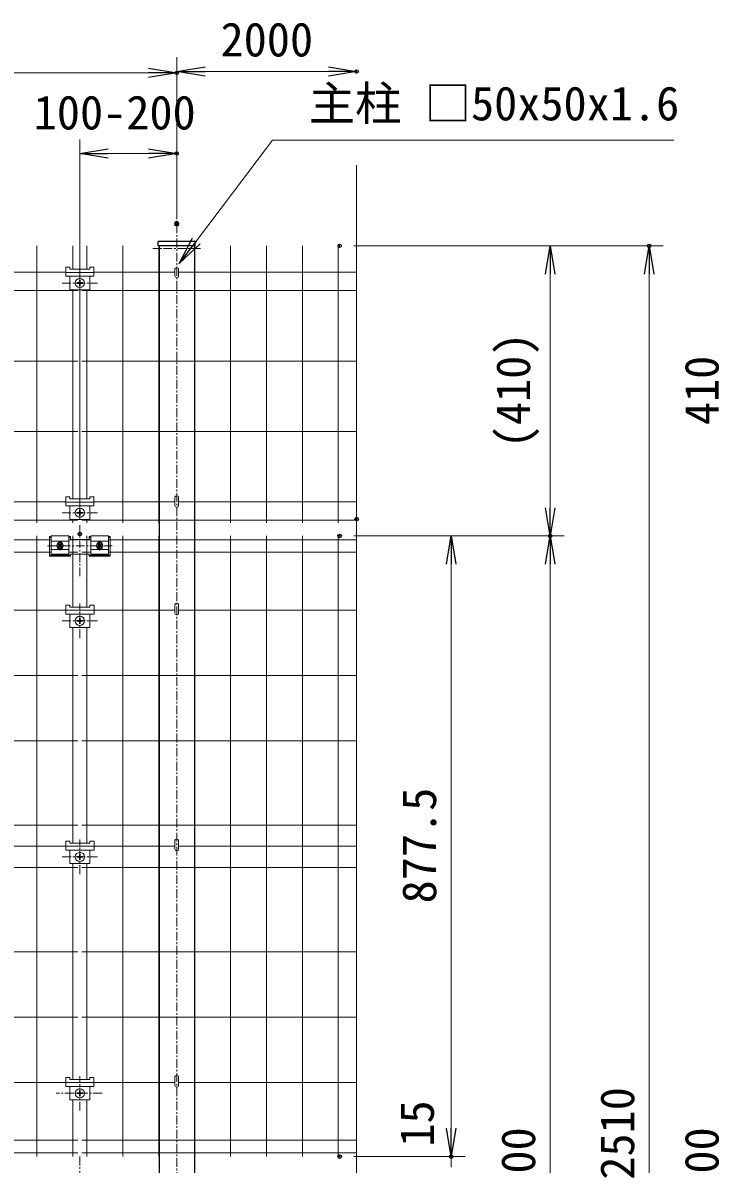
# Model space of a CAD drawing. Units: millimetres, scale not verified. Extents: x -4200 to 4200, y -2970 to 2970.
# Drawn here: x -1418 to -434, y -698 to 915 of the extents above; entities that cross this region are included whole.
import ezdxf
from ezdxf.enums import TextEntityAlignment as Align

# ---------------------------------------------------------------- set-up
doc = ezdxf.new("R2010")
doc.units = ezdxf.units.MM
doc.header["$LTSCALE"] = 10
doc.header["$PDMODE"] = 32
doc.header["$PDSIZE"] = 5
doc.linetypes.add('USER1', pattern=[2, 1.25, -0.25, 0.25, -0.25])
for name, color, linetype, lineweight in [('0-0_D-STR-DIM', 7, 'Continuous', 13), ('0-1_0', 7, 'Continuous', 25), ('0-4_D-STR1', 1, 'Continuous', 25), ('0-5_D-BMK', 2, 'USER1', 13), ('0-8_D-STR-TXT', 7, 'Continuous', 13), ('0-9_D-STR3', 3, 'Continuous', 13), ('0-E_D-STR5', 7, 'Continuous', 9)]:
    doc.layers.add(name, color=color, linetype=linetype, lineweight=lineweight)
doc.layers.add('0-2_DEFPOINTS', color=7, linetype='Continuous')
doc.styles.add('ＭＳ ゴシック', font='')
doc.styles.get('ＭＳ ゴシック').set_extended_font_data('MS Gothic')

# ---------------------------------------------------------------- blocks, each defined once
blk = doc.blocks.new('_OPEN')
at = {"layer": '0-1_0'}
blk.add_line((0, 0), (-10, 0), dxfattribs=at)
blk.add_lwpolyline([(-10, 1.667), (0, 0), (-10, -1.667)], dxfattribs=at)

msp = doc.modelspace()

# ---------------------------------------------------------------- linework, layer by layer
at = {"layer": '0-0_D-STR-DIM'}
for p, q in [((-1200.94, 652.39), (-1200.94, 866.68)), ((-1200.94, 650.44), (-1200.94, 864.72)), ((-3160.94, 844.72), (-1240.94, 844.72)), ((-1160.94, 846.68), (-986.6, 846.68)), ((-1337.9, 212.69), (-1337.9, 750.61)), ((-1200.94, 650.44), (-1200.94, 750.61)), ((-1297.9, 730.61), (-1240.94, 730.61)), ((-946.6, 714.17), (-946.6, -1665.23)), ((-950.67, 600.15), (-513.05, 600.15)), ((-950.67, 600.15), (-513.05, 600.15)), ((-950.67, 600.15), (-653.05, 600.15)), ((-673.05, 560.15), (-673.05, 229.93)), ((-533.05, -1870.06), (-533.05, 560.15)), ((-533.05, -1870.06), (-533.05, 560.15)), ((-950.67, 189.93), (-653.05, 189.93)), ((-950.67, 189.93), (-653.05, 189.93)), ((-950.67, 189.93), (-793.05, 189.93)), ((-950.67, 189.93), (-793.05, 189.93)), ((-813.05, 149.93), (-813.05, -647.57)), ((-813.05, 149.93), (-813.05, -647.57)), ((-673.05, 149.93), (-673.05, -1570.07)), ((-813.05, -647.57), (-813.05, -607.57)), ((-813.05, -647.57), (-813.05, -607.57)), ((-950.67, -687.57), (-793.05, -687.57)), ((-950.67, -687.57), (-793.05, -687.57)), ((-950.67, -687.57), (-793.05, -687.57)), ((-950.67, -687.57), (-793.05, -687.57)), ((-813.05, -687.57), (-813.05, -702.57)), ((-813.05, -687.57), (-813.05, -702.57))]:
    msp.add_line(p, q, dxfattribs=at)
at = {"layer": '0-2_DEFPOINTS'}
for p in [(-1200.94, 844.72), (-946.6, 846.68), (-1200.94, 730.61), (-1200.94, 632.39), (-1200.94, 630.44), (-970.67, 600.15), (-533.05, 600.15), (-533.05, 600.15), (-946.6, 213.87), (-1337.9, 192.69), (-970.67, 189.93), (-970.67, 189.93), (-970.67, 189.93), (-673.05, 189.93), (-970.67, -687.57), (-970.67, -687.57), (-813.05, -687.57), (-813.05, -687.57)]:
    msp.add_point(p, dxfattribs=at)
at = {"layer": '0-4_D-STR1'}
for p, q in [((-1227.17, 600.15), (-1227.17, 606.36)), ((-1174.77, 606.36), (-1227.17, 606.36)), ((-1174.77, 600.29), (-1227.17, 600.29)), ((-1225.94, 600.29), (-1225.94, -1910.06)), ((-1175.94, 600.29), (-1175.94, -1910.06)), ((-1174.77, 600.15), (-1174.77, 606.36)), ((-1225.91, 208.64), (-1225.91, 189.93)), ((-1175.91, 208.64), (-1175.91, 189.93)), ((-1225.94, -687.57), (-1225.94, -702.57)), ((-1175.94, -687.57), (-1175.94, -702.57))]:
    msp.add_line(p, q, dxfattribs=at)
at = {"layer": '0-5_D-BMK'}
for p, q in [((-1200.94, 830.44), (-1200.94, -1944.36)), ((-1167.21, 596.49), (-1234.67, 596.49)), ((-1362.9, 547.58), (-1312.9, 547.58)), ((-1362.9, 222.82), (-1312.9, 222.82)), ((-1337.91, 132.94), (-1337.91, 205.4)), ((-1365.88, 169.28), (-1365.88, 183.75)), ((-1309.88, 169.28), (-1309.88, 183.75)), ((-1383.68, 176.16), (-1292.08, 176.16)), ((-1337.84, 45.51), (-1337.84, 94.31)), ((-1362.9, 69.91), (-1312.9, 69.91)), ((-1337.84, -288.24), (-1337.84, -239.44)), ((-1362.87, -263.84), (-1312.87, -263.84)), ((-1337.87, -622.41), (-1337.87, -573.61)), ((-1306.56, -598.01), (-1371.39, -598.01)), ((-1337.91, -760.01), (-1337.91, -687.6))]:
    msp.add_line(p, q, dxfattribs=at)
at = {"layer": '0-8_D-STR-TXT'}
msp.add_lwpolyline([(-498.22, 749.36), (-1065.38, 749.36), (-1196.09, 576.53)], dxfattribs=at)
at = {"layer": '0-9_D-STR3'}
for p, q in [((-1357.9, 569.88), (-1351.9, 569.88)), ((-1357.9, 569.88), (-1357.9, 557.08)), ((-1351.9, 569.88), (-1351.9, 566.98)), ((-1351.9, 566.98), (-1323.9, 566.98)), ((-1323.87, 569.88), (-1323.87, 566.98)), ((-1323.87, 569.88), (-1317.87, 569.88)), ((-1203.54, 567.59), (-1203.54, 557.61)), ((-1198.34, 567.58), (-1198.34, 557.61)), ((-1357.9, 562.58), (-1317.9, 562.58)), ((-1357.9, 557.08), (-1317.9, 557.08)), ((-1351.9, 557.08), (-1351.9, 538.08)), ((-1338.37, 551.08), (-1338.37, 549.08)), ((-1337.37, 551.08), (-1337.37, 549.08)), ((-1323.9, 557.08), (-1323.9, 538.08)), ((-1351.9, 538.08), (-1323.9, 538.08)), ((-1341.37, 548.08), (-1339.37, 548.08)), ((-1341.37, 547.08), (-1339.37, 547.08)), ((-1338.37, 544.08), (-1338.37, 546.08)), ((-1337.37, 544.08), (-1337.37, 546.08)), ((-1334.37, 548.08), (-1336.37, 548.08)), ((-1334.37, 547.08), (-1336.37, 547.08)), ((-1334.34, 548.08), (-1336.34, 548.08)), ((-1357.9, 245.12), (-1357.9, 232.32)), ((-1357.9, 245.12), (-1351.9, 245.12)), ((-1351.9, 245.12), (-1351.9, 242.22)), ((-1351.9, 242.22), (-1323.9, 242.22)), ((-1323.9, 245.12), (-1317.9, 245.12)), ((-1323.87, 245.12), (-1317.87, 245.12)), ((-1323.87, 245.12), (-1323.87, 242.22)), ((-1317.9, 245.12), (-1317.9, 232.32)), ((-1203.54, 245.02), (-1203.54, 232.85)), ((-1198.34, 245.02), (-1198.34, 232.85)), ((-1357.9, 237.82), (-1317.9, 237.82)), ((-1357.9, 232.32), (-1317.9, 232.32)), ((-1351.9, 232.32), (-1351.9, 213.32)), ((-1338.37, 226.32), (-1338.37, 224.32)), ((-1337.37, 226.32), (-1337.37, 224.32)), ((-1323.9, 232.32), (-1323.9, 213.32)), ((-1351.9, 213.32), (-1323.9, 213.32)), ((-1341.37, 223.32), (-1339.37, 223.32)), ((-1341.37, 222.32), (-1339.37, 222.32)), ((-1338.37, 219.32), (-1338.37, 221.32)), ((-1337.37, 219.32), (-1337.37, 221.32)), ((-1334.37, 223.32), (-1336.37, 223.32)), ((-1334.37, 222.32), (-1336.37, 222.32)), ((-1334.34, 223.32), (-1336.34, 223.32)), ((-1334.34, 222.32), (-1336.34, 222.32)), ((-1380.88, 189.32), (-1380.88, 161.53)), ((-1380.88, 189.32), (-1378.38, 189.32)), ((-1380.88, 187.92), (-1378.38, 187.92)), ((-1378.38, 190.32), (-1378.38, 164.1)), ((-1378.38, 190.32), (-1353.38, 190.32)), ((-1378.38, 182.56), (-1353.38, 182.56)), ((-1368.34, 180.42), (-1370.8, 176.16)), ((-1368.61, 178.2), (-1367.25, 176.84)), ((-1363.43, 180.42), (-1368.34, 180.42)), ((-1367.93, 178.89), (-1366.57, 177.52)), ((-1363.84, 178.89), (-1365.2, 177.52)), ((-1363.15, 178.2), (-1364.52, 176.84)), ((-1363.43, 180.42), (-1360.97, 176.16)), ((-1353.38, 190.32), (-1353.38, 164.1)), ((-1353.38, 189.32), (-1350.88, 189.32)), ((-1353.38, 187.92), (-1350.88, 187.92)), ((-1322.38, 189.32), (-1324.88, 189.32)), ((-1324.88, 189.32), (-1324.88, 186.33)), ((-1322.38, 187.92), (-1324.88, 187.92)), ((-1322.38, 190.32), (-1322.38, 164.1)), ((-1297.38, 190.32), (-1322.38, 190.32)), ((-1297.38, 182.56), (-1322.38, 182.56)), ((-1312.34, 180.42), (-1314.8, 176.16)), ((-1312.61, 178.2), (-1311.25, 176.84)), ((-1312.34, 180.42), (-1307.43, 180.42)), ((-1311.93, 178.89), (-1310.57, 177.52)), ((-1307.84, 178.89), (-1309.2, 177.52)), ((-1307.15, 178.2), (-1308.52, 176.84)), ((-1307.43, 180.42), (-1304.97, 176.16)), ((-1297.38, 190.32), (-1297.38, 164.1)), ((-1294.88, 189.32), (-1297.38, 189.32)), ((-1294.88, 187.92), (-1297.38, 187.92)), ((-1294.88, 189.32), (-1294.88, 161.53)), ((-1380.88, 162.71), (-1350.88, 162.71)), ((-1380.88, 161.53), (-1350.88, 161.53)), ((-1378.38, 170.62), (-1353.38, 170.62)), ((-1378.38, 164.1), (-1353.38, 164.1)), ((-1368.34, 171.9), (-1370.8, 176.16)), ((-1368.61, 174.11), (-1367.25, 175.47)), ((-1363.43, 171.9), (-1368.34, 171.9)), ((-1367.93, 173.43), (-1366.57, 174.79)), ((-1363.84, 173.43), (-1365.2, 174.79)), ((-1363.15, 174.11), (-1364.52, 175.47)), ((-1363.43, 171.9), (-1360.97, 176.16)), ((-1324.88, 164.11), (-1350.88, 164.11)), ((-1350.88, 161.53), (-1350.88, 164.11)), ((-1324.88, 161.53), (-1324.88, 164.11)), ((-1294.88, 162.71), (-1324.88, 162.71)), ((-1294.88, 161.53), (-1324.88, 161.53)), ((-1297.38, 170.62), (-1322.38, 170.62)), ((-1297.38, 164.1), (-1322.38, 164.1)), ((-1312.34, 171.9), (-1314.8, 176.16)), ((-1312.61, 174.11), (-1311.25, 175.47)), ((-1312.34, 171.9), (-1307.43, 171.9)), ((-1311.93, 173.43), (-1310.57, 174.79)), ((-1307.84, 173.43), (-1309.2, 174.79)), ((-1307.15, 174.11), (-1308.52, 175.47)), ((-1307.43, 171.9), (-1304.97, 176.16)), ((-1357.9, 92.21), (-1357.9, 79.41)), ((-1357.9, 92.21), (-1351.9, 92.21)), ((-1357.9, 84.91), (-1317.9, 84.91)), ((-1351.9, 92.21), (-1351.9, 89.31)), ((-1351.9, 89.31), (-1323.9, 89.31)), ((-1323.9, 92.21), (-1317.9, 92.21)), ((-1323.87, 92.21), (-1317.87, 92.21)), ((-1323.87, 92.21), (-1323.87, 89.31)), ((-1317.87, 92.21), (-1317.87, 79.41)), ((-1203.54, 93.1), (-1203.54, 80.93)), ((-1198.34, 93.1), (-1198.34, 80.93)), ((-1357.9, 79.41), (-1317.9, 79.41)), ((-1351.9, 79.41), (-1351.9, 60.41)), ((-1341.37, 70.41), (-1339.37, 70.41)), ((-1341.37, 69.41), (-1339.37, 69.41)), ((-1338.37, 73.41), (-1338.37, 71.41)), ((-1338.37, 66.41), (-1338.37, 68.41)), ((-1337.37, 73.41), (-1337.37, 71.41)), ((-1337.37, 66.41), (-1337.37, 68.41)), ((-1334.37, 70.41), (-1336.37, 70.41)), ((-1334.37, 69.41), (-1336.37, 69.41)), ((-1334.34, 70.41), (-1336.34, 70.41)), ((-1323.87, 79.41), (-1323.87, 60.41)), ((-1351.9, 60.41), (-1323.9, 60.41)), ((-1357.87, -241.54), (-1357.87, -254.34)), ((-1357.87, -241.54), (-1351.87, -241.54)), ((-1351.87, -241.54), (-1351.87, -244.44)), ((-1323.87, -241.54), (-1323.87, -244.44)), ((-1203.54, -240.6), (-1203.54, -252.77)), ((-1198.34, -240.6), (-1198.34, -252.77)), ((-1357.87, -248.84), (-1317.87, -248.84)), ((-1357.87, -254.34), (-1317.87, -254.34)), ((-1351.87, -244.44), (-1323.87, -244.44)), ((-1351.87, -254.34), (-1351.87, -273.34)), ((-1323.87, -254.34), (-1323.87, -273.34)), ((-1351.87, -273.34), (-1323.87, -273.34)), ((-1341.34, -263.34), (-1339.34, -263.34)), ((-1341.34, -264.34), (-1339.34, -264.34)), ((-1338.34, -260.34), (-1338.34, -262.34)), ((-1338.34, -267.34), (-1338.34, -265.34)), ((-1337.34, -260.34), (-1337.34, -262.34)), ((-1337.34, -267.34), (-1337.34, -265.34)), ((-1334.34, -263.34), (-1336.34, -263.34)), ((-1334.34, -264.34), (-1336.34, -264.34)), ((-1357.9, -575.71), (-1351.9, -575.71)), ((-1357.9, -575.71), (-1357.9, -588.51)), ((-1351.9, -575.71), (-1351.9, -578.61)), ((-1351.9, -578.61), (-1323.9, -578.61)), ((-1323.9, -575.71), (-1323.9, -578.61)), ((-1203.54, -574.4), (-1203.54, -586.57)), ((-1198.34, -574.4), (-1198.34, -586.57)), ((-1357.9, -583.01), (-1317.9, -583.01)), ((-1357.9, -588.51), (-1317.9, -588.51)), ((-1351.9, -588.51), (-1351.9, -607.51)), ((-1338.37, -594.51), (-1338.37, -596.51)), ((-1337.37, -594.51), (-1337.37, -596.51)), ((-1323.9, -588.51), (-1323.9, -607.51)), ((-1351.9, -607.51), (-1323.9, -607.51)), ((-1341.37, -597.51), (-1339.37, -597.51)), ((-1341.37, -598.51), (-1339.37, -598.51)), ((-1338.37, -601.51), (-1338.37, -599.51)), ((-1337.37, -601.51), (-1337.37, -599.51)), ((-1334.37, -597.51), (-1336.37, -597.51)), ((-1334.37, -598.51), (-1336.37, -598.51))]:
    msp.add_line(p, q, dxfattribs=at)
for points in [[(-1323.9, 569.88), (-1317.9, 569.88), (-1317.9, 557.08)], [(-1350.88, 189.32), (-1350.88, 185.09), (-1334.68, 185.09), (-1324.88, 185.09), (-1324.88, 186.33)], [(-1323.87, -241.54), (-1317.87, -241.54), (-1317.87, -254.34)], [(-1323.9, -575.71), (-1317.9, -575.71), (-1317.9, -588.51)]]:
    msp.add_lwpolyline(points, dxfattribs=at)
for centre, radius in [((-1337.87, 547.58), 6.5), ((-1337.87, 222.82), 6.5), ((-1365.88, 176.16), 4.26), ((-1309.88, 176.16), 4.26), ((-1337.87, 69.91), 6.5), ((-1337.84, -263.84), 6.5), ((-1337.87, -598.01), 6.5)]:
    msp.add_circle(centre, radius, dxfattribs=at)
for centre, radius, start, end in [((-1339.37, 549.08), 1, 270, 0.00001), ((-1337.87, 551.08), 0.5, 0, 179.99999), ((-1336.37, 549.08), 1, 180.00001, 270), ((-1200.94, 557.61), 2.6, 180, 0), ((-1341.37, 547.58), 0.5, 90.00001, 270), ((-1339.37, 546.08), 1, 0, 90), ((-1337.87, 544.08), 0.5, 180.00002, 0.00001), ((-1336.37, 546.08), 1, 90, 180.00001), ((-1334.37, 547.58), 0.5, 270.00049, 90.00046), ((-1337.87, 226.32), 0.5, 0, 179.99999), ((-1200.94, 232.85), 2.6, 180, 0), ((-1341.37, 222.82), 0.5, 90.00001, 270), ((-1339.37, 224.32), 1, 270, 0.00001), ((-1339.37, 221.32), 1, 0, 90), ((-1337.87, 219.32), 0.5, 180.00002, 0.00001), ((-1336.37, 224.32), 1, 180.00001, 270), ((-1336.37, 221.32), 1, 90, 180.00001), ((-1334.37, 222.82), 0.5, 270.00049, 90.00046), ((-1365.88, 177.45), 4, 4.65818, 175.34501), ((-1368.27, 178.55), 0.483, 44.99953, 224.99952), ((-1365.88, 178.2), 0.965, 225.00001, 314.99999), ((-1363.5, 178.55), 0.483, 315, 135), ((-1309.88, 177.45), 4, 4.65499, 175.34182), ((-1312.27, 178.55), 0.483, 45, 225), ((-1309.88, 178.2), 0.965, 225.00001, 314.99999), ((-1307.5, 178.55), 0.483, 315.00048, 135.00047), ((-1365.88, 174.88), 4, 184.89555, 355.10576), ((-1368.27, 173.77), 0.483, 135, 314.99998), ((-1367.93, 176.16), 0.965, 314.99999, 45), ((-1365.88, 174.11), 0.965, 45, 135), ((-1363.84, 176.16), 0.965, 135, 225.00001), ((-1363.5, 173.77), 0.483, 225.00001, 44.99999), ((-1309.88, 174.88), 4, 184.89424, 355.10445), ((-1312.27, 173.77), 0.483, 135.00001, 314.99999), ((-1311.93, 176.16), 0.965, 314.99999, 45), ((-1309.88, 174.11), 0.965, 45, 135), ((-1307.84, 176.16), 0.965, 135, 225.00001), ((-1307.5, 173.77), 0.483, 225.00002, 45), ((-1200.94, 80.93), 2.6, 180, 0), ((-1341.37, 69.91), 0.5, 90.00001, 270), ((-1339.37, 71.41), 1, 270, 0.00001), ((-1339.37, 68.41), 1, 0, 90), ((-1337.87, 73.41), 0.5, 0, 179.99999), ((-1337.87, 66.41), 0.5, 180.00002, 0.00001), ((-1336.37, 71.41), 1, 180.00001, 270), ((-1336.37, 68.41), 1, 90, 180.00001), ((-1334.37, 69.91), 0.5, 270.00049, 90.00046), ((-1200.94, -252.77), 2.6, 180, 0), ((-1341.34, -263.84), 0.5, 90.00001, 270), ((-1339.34, -262.34), 1, 270, 0.00001), ((-1339.34, -265.34), 1, 0, 90), ((-1337.84, -260.34), 0.5, 0, 179.99999), ((-1337.84, -267.34), 0.5, 180.00002, 0.00001), ((-1336.34, -262.34), 1, 180.00001, 270), ((-1336.34, -265.34), 1, 90, 180.00001), ((-1334.34, -263.84), 0.5, 270.00049, 90.00046), ((-1339.37, -596.51), 1, 270, 0.00001), ((-1337.87, -594.51), 0.5, 0, 179.99999), ((-1336.37, -596.51), 1, 180.00001, 270), ((-1200.94, -586.57), 2.6, 180, 0), ((-1341.37, -598.01), 0.5, 90.00001, 270), ((-1339.37, -599.51), 1, 0, 90), ((-1337.87, -601.51), 0.5, 180.00002, 0.00001), ((-1336.37, -599.51), 1, 90, 180.00001), ((-1334.37, -598.01), 0.5, 270.00049, 90.00046)]:
    msp.add_arc(centre, radius, start, end, dxfattribs=at)
for centre in [(-1200.94, 567.58), (-1200.94, 245), (-1200.94, 93.09), (-1200.94, -240.61), (-1200.94, -574.41)]:
    msp.add_ellipse(centre, major_axis=(-2.6, 0), ratio=0.649974, start_param=3.1415927, end_param=6.2831853, dxfattribs=at)
at = {"layer": '0-E_D-STR5'}
for p, q in [((-1398.7, 208.64), (-1398.7, 600.15)), ((-1347.93, 566.98), (-1347.93, 600.15)), ((-1327.98, 566.98), (-1327.98, 600.15)), ((-1277.21, 208.64), (-1277.21, 600.15)), ((-1226.45, 208.64), (-1226.45, 600.15)), ((-1175.68, 208.64), (-1175.68, 600.15)), ((-1124.91, 208.64), (-1124.91, 600.15)), ((-1074.14, 208.64), (-1074.14, 600.15)), ((-1023.37, 208.64), (-1023.37, 600.15)), ((-972.6, 208.64), (-972.6, 600.15)), ((-1357.9, 562.81), (-3198.34, 562.81)), ((-1203.54, 562.81), (-1317.9, 562.81)), ((-946.6, 562.81), (-1198.34, 562.81)), ((-1340.88, 536.83), (-3334.9, 536.83)), ((-1347.93, 242.22), (-1347.93, 538.08)), ((-946.6, 536.83), (-1334.87, 536.83)), ((-1327.98, 242.22), (-1327.98, 538.08)), ((-1340.88, 437.23), (-1831.13, 437.23)), ((-946.6, 437.23), (-1334.87, 437.23)), ((-1340.88, 337.64), (-1831.13, 337.64)), ((-946.6, 337.64), (-1334.87, 337.64)), ((-1357.9, 238.05), (-3198.34, 238.05)), ((-1203.54, 238.05), (-1317.9, 238.05)), ((-946.6, 238.05), (-1198.34, 238.05)), ((-1340.88, 212.07), (-1868.46, 212.07)), ((-1347.93, 208.64), (-1347.93, 213.32)), ((-946.6, 212.07), (-1334.87, 212.07)), ((-1327.98, 208.64), (-1327.98, 213.32)), ((-1378.38, 184.53), (-1868.46, 184.53)), ((-1398.7, -687.57), (-1398.7, 189.93)), ((-1340.88, 184.53), (-1353.38, 184.53)), ((-1347.93, 89.31), (-1347.93, 189.93)), ((-1322.38, 184.53), (-1334.87, 184.53)), ((-1327.98, 89.31), (-1327.98, 189.93)), ((-946.6, 184.53), (-1297.38, 184.53)), ((-1277.21, -687.57), (-1277.21, 189.93)), ((-1226.45, -687.57), (-1226.45, 189.93)), ((-1175.68, -687.57), (-1175.68, 189.93)), ((-1124.91, -687.57), (-1124.91, 189.93)), ((-1074.14, -687.57), (-1074.14, 189.93)), ((-1023.37, -687.57), (-1023.37, 189.93)), ((-972.6, -687.57), (-972.6, 189.93)), ((-1378.38, 166.91), (-1868.46, 166.91)), ((-1340.88, 166.91), (-1353.38, 166.91)), ((-1322.38, 166.91), (-1334.87, 166.91)), ((-946.6, 166.91), (-1297.38, 166.91)), ((-1357.9, 84.93), (-3198.34, 84.93)), ((-1203.54, 84.93), (-1317.87, 84.93)), ((-946.6, 84.93), (-1198.34, 84.93)), ((-1347.93, -244.44), (-1347.93, 60.41)), ((-1327.98, -244.44), (-1327.98, 60.41)), ((-1340.88, -7.44), (-1831.13, -7.44)), ((-946.6, -7.44), (-1334.87, -7.44)), ((-1340.88, -99.82), (-1831.13, -99.82)), ((-946.6, -99.82), (-1334.87, -99.82)), ((-1340.88, -218.82), (-3334.9, -218.82)), ((-946.6, -218.82), (-1334.87, -218.82)), ((-1357.87, -248.82), (-3198.34, -248.82)), ((-1203.54, -248.82), (-1317.87, -248.82)), ((-946.6, -248.82), (-1198.34, -248.82)), ((-1347.93, -578.61), (-1347.93, -273.34)), ((-1327.98, -578.61), (-1327.98, -273.34)), ((-1340.88, -278.82), (-3334.9, -278.82)), ((-946.6, -278.82), (-1334.87, -278.82)), ((-1340.88, -397.82), (-3334.9, -397.82)), ((-946.6, -397.82), (-1334.87, -397.82)), ((-1340.88, -490.19), (-3334.9, -490.19)), ((-946.6, -490.19), (-1334.87, -490.19)), ((-1357.9, -582.57), (-3198.34, -582.57)), ((-1203.54, -582.57), (-1317.9, -582.57)), ((-946.6, -582.57), (-1198.34, -582.57)), ((-1347.93, -687.57), (-1347.93, -607.51)), ((-1327.98, -687.57), (-1327.98, -607.51)), ((-1340.88, -664.54), (-3334.9, -664.54)), ((-946.6, -664.54), (-1334.87, -664.54)), ((-1340.88, -682.17), (-2172.43, -682.17)), ((-946.6, -682.17), (-1334.87, -682.17))]:
    msp.add_line(p, q, dxfattribs=at)

# ---------------------------------------------------------------- block references
at = {"layer": '0-0_D-STR-DIM', "xscale": 4, "yscale": 4}
for p in [(-1200.94, 844.72), (-946.6, 846.68), (-1200.94, 730.61)]:
    msp.add_blockref('_OPEN', p, dxfattribs=at)
for p, rotation in [((-1200.94, 846.68), 180), ((-1337.9, 730.61), 180), ((-673.05, 600.15), 90), ((-533.05, 600.15), 90), ((-533.05, 600.15), 90), ((-673.05, 189.93), 270), ((-813.05, 189.93), 90), ((-813.05, 189.93), 90), ((-673.05, 189.93), 90), ((-813.05, -687.57), 270), ((-813.05, -687.57), 270), ((-813.05, -687.57), 270), ((-813.05, -687.57), 270)]:
    msp.add_blockref('_OPEN', p, dxfattribs=dict(at, rotation=rotation))
at = {"layer": '0-8_D-STR-TXT', "xscale": 4, "yscale": 4, "rotation": 232.90095}
msp.add_blockref('_OPEN', (-1197.29, 574.94), dxfattribs=at)

# ---------------------------------------------------------------- texts
at = {"layer": '0-0_D-STR-DIM', "style": 'ＭＳ ゴシック'}
for s, p in [('2000', (-1139.02, 853.43)), ('100-200', (-1403.11, 750.22))]:
    msp.add_text(s, height=48.09, dxfattribs=at).set_placement(p, align=Align.BOTTOM_LEFT)
for s, p in [('(410)', (-686.91, 313.94)), ('410', (-420.47, 346.54)), ('877.5', (-819.79, -329.54)), ('877.5', (-819.79, -329.54)), ('2510', (-539.79, -720.21)), ('2510', (-539.79, -720.21)), ('15', (-822.95, -673.44)), ('15', (-822.95, -673.44)), ('1800', (-679.79, -776.97)), ('1800', (-420.47, -776.97))]:
    msp.add_text(s, height=48.09, rotation=90, dxfattribs=at).set_placement(p, align=Align.BOTTOM_LEFT)
at = {"layer": '0-8_D-STR-TXT', "style": 'ＭＳ ゴシック'}
msp.add_text('主柱 □50x50x1.6', height=48.09, dxfattribs=at).set_placement((-1014.46, 763.08), align=Align.BOTTOM_LEFT)

doc.saveas('drawing.dxf')
